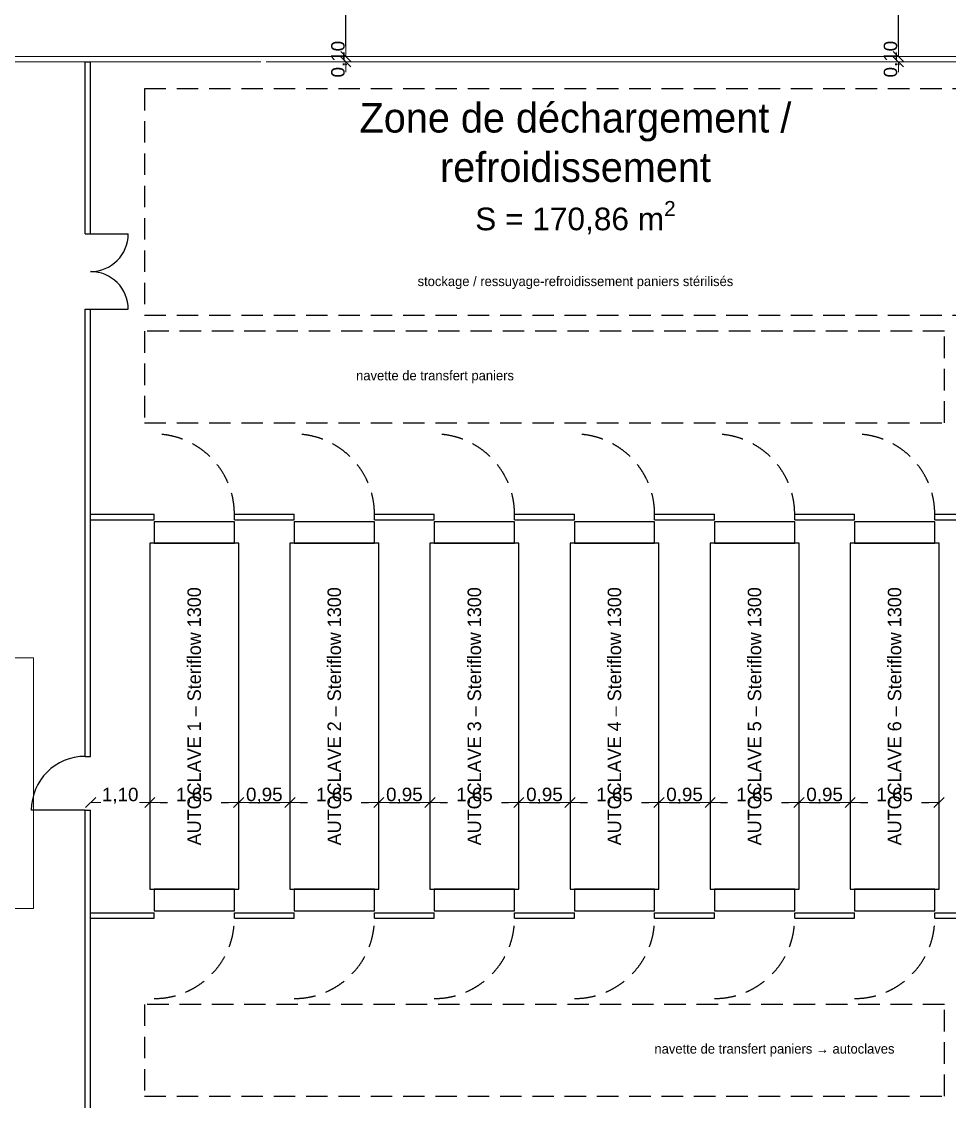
# Model space of a CAD drawing. Header units: millimetres. Extents: x 141848 to 1648660, y -821378 to -151356.
# Drawn here: x 222326 to 239547, y -204906 to -184858 of the extents above; entities that cross this region are included whole.
import ezdxf

# ---------------------------------------------------------------- set-up
doc = ezdxf.new("R2010")
doc.units = ezdxf.units.MM
doc.header["$MEASUREMENT"] = 0
doc.linetypes.add('DASHED', pattern=[600, 400, -200])
for name, color, linetype in [('Cotations - 1_100', 7, 'Continuous'), ('Equipement - Autoclaves', 6, 'Continuous'), ('Equipement - Process', 6, 'Continuous'), ('Hachure', 7, 'Continuous'), ('Intérieur - Agencement', 7, 'Continuous'), ('Portes ARCHICAD', 7, 'Continuous'), ('Structure - Murs extérieurs', 7, 'Continuous')]:
    doc.layers.add(name, color=color, linetype=linetype)
doc.styles.add('STYLE_GENERE_1', font='')
doc.styles.add('STYLE_GENERE_2', font='')
doc.styles.get('STYLE_GENERE_1').set_extended_font_data('Agency FB')
doc.styles.get('STYLE_GENERE_2').set_extended_font_data('Arial')
doc.dimstyles.new('STYLE_GENERE__1', dxfattribs={"dimtxt": 250, "dimasz": 190, "dimexe": 1.25, "dimexo": 0.625, "dimgap": 0, "dimtad": 1, "dimlfac": 0.001, "dimtxsty": 'STYLE_GENERE_2', "dimblk": 'ARROWHEAD_6', "dimblk1": 'ARROWHEAD_6', "dimblk2": 'ARROWHEAD_6', "dimcen": 2.5, "dimse1": 1, "dimse2": 1, "dimclrd": 7, "dimclre": 7, "dimclrt": 7, "dimazin": 3, "dimtfac": 1, "dimtmove": 0, "dimatfit": 3})
doc.dimstyles.new('STYLE_GENERE__4', dxfattribs={"dimtxt": 250, "dimasz": 190, "dimexe": 1.25, "dimexo": 0.625, "dimgap": 0, "dimtad": 1, "dimlfac": 0.001, "dimtxsty": 'STYLE_GENERE_2', "dimblk": 'ARROWHEAD_6', "dimblk1": 'ARROWHEAD_6', "dimblk2": 'ARROWHEAD_6', "dimcen": 2.5, "dimse1": 1, "dimse2": 1, "dimclrd": 7, "dimclre": 7, "dimclrt": 7, "dimazin": 3, "dimtfac": 1, "dimtmove": 0, "dimatfit": 3})

# ---------------------------------------------------------------- blocks, each defined once
blk = doc.blocks.new('Porte double 25_7')
at = {"layer": 'Portes ARCHICAD', "color": 7, "linetype": 'Continuous', "lineweight": 5}
for p, q in [((-772, 772), (-772, 672)), ((-732, 772), (-772, 772)), ((-772, 672), (-732, 672)), ((-752, 672), (-752, 100)), ((-732, 672), (-732, 772)), ((732, 672), (732, 772)), ((732, 772), (772, 772)), ((772, 672), (732, 672)), ((752, 672), (752, 100)), ((772, 772), (772, 672)), ((-837, 0), (-837, 19)), ((-837, 19), (-787, 19)), ((-787, 0), (-837, 0)), ((-800, 0), (-837, 0)), ((-800, 0), (-837, 0)), ((-772, 0), (-800, 0)), ((-800, 0), (-800, -115)), ((-800, 0), (-800, -100)), ((-800, 0), (-800, -100)), ((-787, 19), (-787, 0)), ((-732, 100), (-772, 100)), ((-772, 100), (-772, 0)), ((-772, -40), (-772, 0)), ((-772, 0), (-732, 0)), ((-732, 0), (-732, 100)), ((732, 0), (732, 100)), ((732, 100), (772, 100)), ((772, 0), (732, 0)), ((772, 100), (772, 0)), ((800, 0), (772, 0)), ((772, 0), (772, -40)), ((787, 19), (837, 19)), ((787, 0), (787, 19)), ((837, 0), (787, 0)), ((800, -115), (800, 0)), ((800, 0), (800, -100)), ((800, 0), (800, -100)), ((800, 0), (837, 0)), ((800, 0), (837, 0)), ((837, 19), (837, 0)), ((-837, -119), (-837, -100)), ((-837, -100), (-787, -100)), ((-800, -100), (-837, -100)), ((-800, -100), (-837, -100)), ((-787, -119), (-837, -119)), ((-800, -115), (-760, -115)), ((-787, -100), (-787, -119)), ((-760, -40), (-772, -40)), ((-760, -115), (-760, -40)), ((772, -40), (760, -40)), ((760, -40), (760, -115)), ((760, -115), (800, -115)), ((787, -100), (837, -100)), ((787, -119), (787, -100)), ((837, -119), (787, -119)), ((800, -100), (837, -100)), ((800, -100), (837, -100)), ((837, -100), (837, -119))]:
    blk.add_line(p, q, dxfattribs=at)
at = {"layer": 'Portes ARCHICAD', "color": 7, "linetype": 'Continuous', "lineweight": 5, "flags": 128}
for points in [[(-772, 672), (-772, 100), (-752, 100), (-752, 672)], [(-752, 672), (-752, 100), (-732, 100), (-732, 672)], [(752, 672), (752, 100), (732, 100), (732, 672)], [(772, 672), (772, 100), (752, 100), (752, 672)]]:
    blk.add_lwpolyline(points, close=True, dxfattribs=at)
at = {"layer": 'Portes ARCHICAD', "color": 7, "linetype": 'Continuous', "lineweight": 5}
for centre, start, end in [((-772, 0), 0, 90), ((772, 0), 90, 180)]:
    blk.add_arc(centre, 772, start, end, dxfattribs=at)
blk = doc.blocks.new('Mur_144_1', base_point=(219226, -187606))
at = {"layer": 'Structure - Murs extérieurs', "color": 7, "linetype": 'Continuous', "lineweight": 5}
for p, q in [((219506, -187506), (219491, -187506)), ((219491, -187506), (219491, -187606)), ((219491, -187606), (219506, -187606)), ((241896, -187506), (241859, -187506)), ((241896, -187606), (241859, -187606)), ((241896, -187606), (241896, -187506)), ((243496, -187506), (243533, -187506)), ((243496, -187606), (243496, -187506)), ((243496, -187606), (243533, -187606)), ((243961, -187506), (243946, -187506)), ((243946, -187606), (243961, -187606)), ((243961, -187606), (243961, -187506))]:
    blk.add_line(p, q, dxfattribs=at)
at = {"layer": 'Structure - Murs extérieurs', "color": 7, "linetype": 'Continuous', "lineweight": 5, "flags": 128}
for points in [[(241896, -187506), (219506, -187506)], [(219506, -187606), (226766, -187606)], [(226866, -187606), (241896, -187606)], [(243946, -187506), (243496, -187506)], [(243496, -187606), (243946, -187606)]]:
    blk.add_lwpolyline(points, dxfattribs=at)
at = {"layer": 'Portes ARCHICAD', "color": 7, "linetype": 'Continuous', "lineweight": 5, "xscale": -1, "zscale": 1000, "rotation": 180}
blk.add_blockref('Porte double 25_7', (242696, -187606), dxfattribs=at)
blk = doc.blocks.new('ARROWHEAD_6')
at = {"color": 0, "linetype": 'Continuous', "lineweight": 0}
for p, q in [((0, 0), (-1, 0)), ((-0.5, -0.5), (0.5, 0.5))]:
    blk.add_line(p, q, dxfattribs=at)
blk = doc.blocks.new('*D1152')
at = {"color": 7}
for p, q in [((219696, -177072), (231101, -177072)), ((232351, -177072), (243756, -177072))]:
    blk.add_line(p, q, dxfattribs=at)
at = {"layer": 'Defpoints'}
for p in [(219506, -177072), (219506, -207204), (243946, -207202)]:
    blk.add_point(p, dxfattribs=at)
at = {"layer": 'Cotations - 1_100', "color": 7, "xscale": 190, "yscale": 190, "rotation": 180}
blk.add_blockref('ARROWHEAD_6', (219506, -177072), dxfattribs=at)
at = {"layer": 'Cotations - 1_100', "color": 7, "xscale": 190, "yscale": 190}
blk.add_blockref('ARROWHEAD_6', (243946, -177072), dxfattribs=at)
at = {"layer": 'Cotations - 1_100', "color": 7, "insert": (231726, -176947), "char_height": 250, "attachment_point": 5, "style": 'STYLE_GENERE_2'}
blk.add_mtext('\\A1;{\\pql;\\fArial|b0|i0|c0|p38;24,44}', dxfattribs=at)
blk = doc.blocks.new('*D1163')
at = {"layer": 'Defpoints'}
for p in [(231726, -185506), (231726, -185606), (238601, -185606)]:
    blk.add_point(p, dxfattribs=at)
at = {"layer": 'Cotations - 1_100', "color": 7, "xscale": 190, "yscale": 190}
for p, rotation in [((238601, -185506), 270), ((238601, -185606), 90)]:
    blk.add_blockref('ARROWHEAD_6', p, dxfattribs=dict(at, rotation=rotation))
at = {"layer": 'Cotations - 1_100', "color": 7, "insert": (238476, -185556), "char_height": 250, "attachment_point": 5, "rotation": 90, "style": 'STYLE_GENERE_2'}
blk.add_mtext('\\A1;{\\pql;\\fArial|b0|i0|c0|p38;0,10}', dxfattribs=at)
blk = doc.blocks.new('*D1178')
at = {"layer": 'Defpoints'}
for p in [(228345, -185606), (231726, -185506), (231726, -185606)]:
    blk.add_point(p, dxfattribs=at)
at = {"layer": 'Cotations - 1_100', "color": 7, "xscale": 190, "yscale": 190}
for p, rotation in [((228345, -185506), 270), ((228345, -185606), 90)]:
    blk.add_blockref('ARROWHEAD_6', p, dxfattribs=dict(at, rotation=rotation))
at = {"layer": 'Cotations - 1_100', "color": 7, "insert": (228220, -185556), "char_height": 250, "attachment_point": 5, "rotation": 90, "style": 'STYLE_GENERE_2'}
blk.add_mtext('\\A1;{\\pql;\\fArial|b0|i0|c0|p38;0,10}', dxfattribs=at)
blk = doc.blocks.new('*D1184')
at = {"color": 7}
for p, q in [((238601, -178966), (238601, -173866)), ((238601, -185316), (238601, -180216))]:
    blk.add_line(p, q, dxfattribs=at)
at = {"layer": 'Defpoints'}
for p in [(243946, -173676), (231726, -185506), (238601, -185506)]:
    blk.add_point(p, dxfattribs=at)
at = {"layer": 'Cotations - 1_100', "color": 7, "xscale": 190, "yscale": 190}
for p, rotation in [((238601, -173676), 90), ((238601, -185506), 270)]:
    blk.add_blockref('ARROWHEAD_6', p, dxfattribs=dict(at, rotation=rotation))
at = {"layer": 'Cotations - 1_100', "color": 7, "insert": (238601, -179591), "char_height": 250, "attachment_point": 5, "rotation": 90, "style": 'STYLE_GENERE_2'}
blk.add_mtext('\\A1;{\\pql;\\fArial|b0|i0|c0|p38;11,83}', dxfattribs=at)
blk = doc.blocks.new('*D1189')
at = {"color": 7}
for p, q in [((228345, -178826), (228345, -173586)), ((228345, -185316), (228345, -180076))]:
    blk.add_line(p, q, dxfattribs=at)
at = {"layer": 'Defpoints'}
for p in [(244226, -173396), (228345, -185506), (231726, -185506)]:
    blk.add_point(p, dxfattribs=at)
at = {"layer": 'Cotations - 1_100', "color": 7, "xscale": 190, "yscale": 190}
for p, rotation in [((228345, -173396), 90), ((228345, -185506), 270)]:
    blk.add_blockref('ARROWHEAD_6', p, dxfattribs=dict(at, rotation=rotation))
at = {"layer": 'Cotations - 1_100', "color": 7, "insert": (228345, -179451), "char_height": 250, "attachment_point": 5, "rotation": 90, "style": 'STYLE_GENERE_2'}
blk.add_mtext('\\A1;{\\pql;\\fArial|b0|i0|c0|p38;12,11}', dxfattribs=at)
blk = doc.blocks.new('*D1251')
at = {"layer": 'Defpoints'}
for p in [(223606, -199356), (223606, -199356), (224706, -199356)]:
    blk.add_point(p, dxfattribs=at)
at = {"layer": 'Cotations - 1_100', "color": 7, "xscale": 190, "yscale": 190, "rotation": 180}
blk.add_blockref('ARROWHEAD_6', (223606, -199356), dxfattribs=at)
at = {"layer": 'Cotations - 1_100', "color": 7, "xscale": 190, "yscale": 190}
blk.add_blockref('ARROWHEAD_6', (224706, -199356), dxfattribs=at)
at = {"layer": 'Cotations - 1_100', "color": 7, "insert": (224156, -199231), "char_height": 250, "attachment_point": 5, "style": 'STYLE_GENERE_2'}
blk.add_mtext('\\A1;{\\pql;\\fArial|b0|i0|c0|p38;1,10}', dxfattribs=at)
blk = doc.blocks.new('*D1252')
at = {"color": 7}
for p, q in [((224896, -199356), (225031, -199356)), ((226031, -199356), (226166, -199356))]:
    blk.add_line(p, q, dxfattribs=at)
at = {"layer": 'Defpoints'}
for p in [(224706, -199356), (224706, -199356), (226356, -199356)]:
    blk.add_point(p, dxfattribs=at)
at = {"layer": 'Cotations - 1_100', "color": 7, "xscale": 190, "yscale": 190, "rotation": 180}
blk.add_blockref('ARROWHEAD_6', (224706, -199356), dxfattribs=at)
at = {"layer": 'Cotations - 1_100', "color": 7, "xscale": 190, "yscale": 190}
blk.add_blockref('ARROWHEAD_6', (226356, -199356), dxfattribs=at)
at = {"layer": 'Cotations - 1_100', "color": 7, "insert": (225531, -199231), "char_height": 250, "attachment_point": 5, "style": 'STYLE_GENERE_2'}
blk.add_mtext('\\A1;{\\pql;\\fArial|b0|i0|c0|p38;1,65}', dxfattribs=at)
blk = doc.blocks.new('*D1253')
at = {"color": 7}
blk.add_line((226546, -199356), (227116, -199356), dxfattribs=at)
at = {"layer": 'Defpoints'}
for p in [(226356, -199356), (226356, -199356), (227306, -199356)]:
    blk.add_point(p, dxfattribs=at)
at = {"layer": 'Cotations - 1_100', "color": 7, "xscale": 190, "yscale": 190, "rotation": 180}
blk.add_blockref('ARROWHEAD_6', (226356, -199356), dxfattribs=at)
at = {"layer": 'Cotations - 1_100', "color": 7, "xscale": 190, "yscale": 190}
blk.add_blockref('ARROWHEAD_6', (227306, -199356), dxfattribs=at)
at = {"layer": 'Cotations - 1_100', "color": 7, "insert": (226831, -199229.75), "char_height": 250, "attachment_point": 5, "style": 'STYLE_GENERE_2'}
blk.add_mtext('\\A1;{\\pql;\\fArial|b0|i0|c0|p38;0,95}', dxfattribs=at)
blk = doc.blocks.new('*D1254')
at = {"color": 7}
for p, q in [((227496, -199356), (227631, -199356)), ((228631, -199356), (228766, -199356))]:
    blk.add_line(p, q, dxfattribs=at)
at = {"layer": 'Defpoints'}
for p in [(227306, -199356), (227306, -199356), (228956, -199356)]:
    blk.add_point(p, dxfattribs=at)
at = {"layer": 'Cotations - 1_100', "color": 7, "xscale": 190, "yscale": 190, "rotation": 180}
blk.add_blockref('ARROWHEAD_6', (227306, -199356), dxfattribs=at)
at = {"layer": 'Cotations - 1_100', "color": 7, "xscale": 190, "yscale": 190}
blk.add_blockref('ARROWHEAD_6', (228956, -199356), dxfattribs=at)
at = {"layer": 'Cotations - 1_100', "color": 7, "insert": (228131, -199231), "char_height": 250, "attachment_point": 5, "style": 'STYLE_GENERE_2'}
blk.add_mtext('\\A1;{\\pql;\\fArial|b0|i0|c0|p38;1,65}', dxfattribs=at)
blk = doc.blocks.new('*D1255')
at = {"color": 7}
blk.add_line((229146, -199356), (229716, -199356), dxfattribs=at)
at = {"layer": 'Defpoints'}
for p in [(228956, -199356), (228956, -199356), (229906, -199356)]:
    blk.add_point(p, dxfattribs=at)
at = {"layer": 'Cotations - 1_100', "color": 7, "xscale": 190, "yscale": 190, "rotation": 180}
blk.add_blockref('ARROWHEAD_6', (228956, -199356), dxfattribs=at)
at = {"layer": 'Cotations - 1_100', "color": 7, "xscale": 190, "yscale": 190}
blk.add_blockref('ARROWHEAD_6', (229906, -199356), dxfattribs=at)
at = {"layer": 'Cotations - 1_100', "color": 7, "insert": (229431, -199229.75), "char_height": 250, "attachment_point": 5, "style": 'STYLE_GENERE_2'}
blk.add_mtext('\\A1;{\\pql;\\fArial|b0|i0|c0|p38;0,95}', dxfattribs=at)
blk = doc.blocks.new('*D1256')
at = {"color": 7}
for p, q in [((230096, -199356), (230231, -199356)), ((231231, -199356), (231366, -199356))]:
    blk.add_line(p, q, dxfattribs=at)
at = {"layer": 'Defpoints'}
for p in [(229906, -199356), (229906, -199356), (231556, -199356)]:
    blk.add_point(p, dxfattribs=at)
at = {"layer": 'Cotations - 1_100', "color": 7, "xscale": 190, "yscale": 190, "rotation": 180}
blk.add_blockref('ARROWHEAD_6', (229906, -199356), dxfattribs=at)
at = {"layer": 'Cotations - 1_100', "color": 7, "xscale": 190, "yscale": 190}
blk.add_blockref('ARROWHEAD_6', (231556, -199356), dxfattribs=at)
at = {"layer": 'Cotations - 1_100', "color": 7, "insert": (230731, -199231), "char_height": 250, "attachment_point": 5, "style": 'STYLE_GENERE_2'}
blk.add_mtext('\\A1;{\\pql;\\fArial|b0|i0|c0|p38;1,65}', dxfattribs=at)
blk = doc.blocks.new('*D1257')
at = {"color": 7}
blk.add_line((231746, -199356), (232316, -199356), dxfattribs=at)
at = {"layer": 'Defpoints'}
for p in [(231556, -199356), (231556, -199356), (232506, -199356)]:
    blk.add_point(p, dxfattribs=at)
at = {"layer": 'Cotations - 1_100', "color": 7, "xscale": 190, "yscale": 190, "rotation": 180}
blk.add_blockref('ARROWHEAD_6', (231556, -199356), dxfattribs=at)
at = {"layer": 'Cotations - 1_100', "color": 7, "xscale": 190, "yscale": 190}
blk.add_blockref('ARROWHEAD_6', (232506, -199356), dxfattribs=at)
at = {"layer": 'Cotations - 1_100', "color": 7, "insert": (232031, -199229.75), "char_height": 250, "attachment_point": 5, "style": 'STYLE_GENERE_2'}
blk.add_mtext('\\A1;{\\pql;\\fArial|b0|i0|c0|p38;0,95}', dxfattribs=at)
blk = doc.blocks.new('*D1258')
at = {"color": 7}
for p, q in [((232696, -199356), (232831, -199356)), ((233831, -199356), (233966, -199356))]:
    blk.add_line(p, q, dxfattribs=at)
at = {"layer": 'Defpoints'}
for p in [(232506, -199356), (232506, -199356), (234156, -199356)]:
    blk.add_point(p, dxfattribs=at)
at = {"layer": 'Cotations - 1_100', "color": 7, "xscale": 190, "yscale": 190, "rotation": 180}
blk.add_blockref('ARROWHEAD_6', (232506, -199356), dxfattribs=at)
at = {"layer": 'Cotations - 1_100', "color": 7, "xscale": 190, "yscale": 190}
blk.add_blockref('ARROWHEAD_6', (234156, -199356), dxfattribs=at)
at = {"layer": 'Cotations - 1_100', "color": 7, "insert": (233331, -199231), "char_height": 250, "attachment_point": 5, "style": 'STYLE_GENERE_2'}
blk.add_mtext('\\A1;{\\pql;\\fArial|b0|i0|c0|p38;1,65}', dxfattribs=at)
blk = doc.blocks.new('*D1259')
at = {"color": 7}
blk.add_line((234346, -199356), (234916, -199356), dxfattribs=at)
at = {"layer": 'Defpoints'}
for p in [(234156, -199356), (234156, -199356), (235106, -199356)]:
    blk.add_point(p, dxfattribs=at)
at = {"layer": 'Cotations - 1_100', "color": 7, "xscale": 190, "yscale": 190, "rotation": 180}
blk.add_blockref('ARROWHEAD_6', (234156, -199356), dxfattribs=at)
at = {"layer": 'Cotations - 1_100', "color": 7, "xscale": 190, "yscale": 190}
blk.add_blockref('ARROWHEAD_6', (235106, -199356), dxfattribs=at)
at = {"layer": 'Cotations - 1_100', "color": 7, "insert": (234631, -199229.75), "char_height": 250, "attachment_point": 5, "style": 'STYLE_GENERE_2'}
blk.add_mtext('\\A1;{\\pql;\\fArial|b0|i0|c0|p38;0,95}', dxfattribs=at)
blk = doc.blocks.new('*D1260')
at = {"color": 7}
for p, q in [((235296, -199356), (235431, -199356)), ((236431, -199356), (236566, -199356))]:
    blk.add_line(p, q, dxfattribs=at)
at = {"layer": 'Defpoints'}
for p in [(235106, -199356), (235106, -199356), (236756, -199356)]:
    blk.add_point(p, dxfattribs=at)
at = {"layer": 'Cotations - 1_100', "color": 7, "xscale": 190, "yscale": 190, "rotation": 180}
blk.add_blockref('ARROWHEAD_6', (235106, -199356), dxfattribs=at)
at = {"layer": 'Cotations - 1_100', "color": 7, "xscale": 190, "yscale": 190}
blk.add_blockref('ARROWHEAD_6', (236756, -199356), dxfattribs=at)
at = {"layer": 'Cotations - 1_100', "color": 7, "insert": (235931, -199231), "char_height": 250, "attachment_point": 5, "style": 'STYLE_GENERE_2'}
blk.add_mtext('\\A1;{\\pql;\\fArial|b0|i0|c0|p38;1,65}', dxfattribs=at)
blk = doc.blocks.new('*D1261')
at = {"color": 7}
blk.add_line((236946, -199356), (237516, -199356), dxfattribs=at)
at = {"layer": 'Defpoints'}
for p in [(236756, -199356), (236756, -199356), (237706, -199356)]:
    blk.add_point(p, dxfattribs=at)
at = {"layer": 'Cotations - 1_100', "color": 7, "xscale": 190, "yscale": 190, "rotation": 180}
blk.add_blockref('ARROWHEAD_6', (236756, -199356), dxfattribs=at)
at = {"layer": 'Cotations - 1_100', "color": 7, "xscale": 190, "yscale": 190}
blk.add_blockref('ARROWHEAD_6', (237706, -199356), dxfattribs=at)
at = {"layer": 'Cotations - 1_100', "color": 7, "insert": (237231, -199229.75), "char_height": 250, "attachment_point": 5, "style": 'STYLE_GENERE_2'}
blk.add_mtext('\\A1;{\\pql;\\fArial|b0|i0|c0|p38;0,95}', dxfattribs=at)
blk = doc.blocks.new('*D1262')
at = {"color": 7}
for p, q in [((237896, -199356), (238031, -199356)), ((239031, -199356), (239166, -199356))]:
    blk.add_line(p, q, dxfattribs=at)
at = {"layer": 'Defpoints'}
for p in [(237706, -199356), (237706, -199356), (239356, -199356)]:
    blk.add_point(p, dxfattribs=at)
at = {"layer": 'Cotations - 1_100', "color": 7, "xscale": 190, "yscale": 190, "rotation": 180}
blk.add_blockref('ARROWHEAD_6', (237706, -199356), dxfattribs=at)
at = {"layer": 'Cotations - 1_100', "color": 7, "xscale": 190, "yscale": 190}
blk.add_blockref('ARROWHEAD_6', (239356, -199356), dxfattribs=at)
at = {"layer": 'Cotations - 1_100', "color": 7, "insert": (238531, -199231), "char_height": 250, "attachment_point": 5, "style": 'STYLE_GENERE_2'}
blk.add_mtext('\\A1;{\\pql;\\fArial|b0|i0|c0|p38;1,65}', dxfattribs=at)

msp = doc.modelspace()

# ---------------------------------------------------------------- linework, layer by layer
at = {"layer": 'Equipement - Autoclaves'}
for points in [[(224786, -194543.5), (226276, -194543.5), (226276, -194143.5), (224786, -194143.5)], [(227386, -194543.5), (228876, -194543.5), (228876, -194143.5), (227386, -194143.5)], [(229986, -194543.5), (231476, -194543.5), (231476, -194143.5), (229986, -194143.5)], [(232586, -194543.5), (234076, -194543.5), (234076, -194143.5), (232586, -194143.5)], [(235186, -194543.5), (236676, -194543.5), (236676, -194143.5), (235186, -194143.5)], [(237786, -194543.5), (239276, -194543.5), (239276, -194143.5), (237786, -194143.5)], [(224706, -200968.5), (226356, -200968.5), (226356, -194543.5), (224706, -194543.5)], [(227306, -200968.5), (228956, -200968.5), (228956, -194543.5), (227306, -194543.5)], [(229906, -200968.5), (231556, -200968.5), (231556, -194543.5), (229906, -194543.5)], [(232506, -200968.5), (234156, -200968.5), (234156, -194543.5), (232506, -194543.5)], [(235106, -200968.5), (236756, -200968.5), (236756, -194543.5), (235106, -194543.5)], [(237706, -200968.5), (239356, -200968.5), (239356, -194543.5), (237706, -194543.5)], [(224786, -201368.5), (226276, -201368.5), (226276, -200968.5), (224786, -200968.5)], [(227386, -201368.5), (228876, -201368.5), (228876, -200968.5), (227386, -200968.5)], [(229986, -201368.5), (231476, -201368.5), (231476, -200968.5), (229986, -200968.5)], [(232586, -201368.5), (234076, -201368.5), (234076, -200968.5), (232586, -200968.5)], [(235186, -201368.5), (236676, -201368.5), (236676, -200968.5), (235186, -200968.5)], [(237786, -201368.5), (239276, -201368.5), (239276, -200968.5), (237786, -200968.5)]]:
    msp.add_lwpolyline(points, close=True, dxfattribs=at)
at = {"layer": 'Equipement - Autoclaves', "linetype": 'DASHED'}
for centre, start, end in [((224786, -194006), 0, 90), ((227386, -194006), 0, 90), ((229986, -194006), 0, 90), ((232586, -194006), 0, 90), ((235186, -194006), 0, 90), ((237786, -194006), 0, 90), ((224786, -201506), 270, 360), ((227386, -201506), 270, 360), ((229986, -201506), 270, 360), ((232586, -201506), 270, 360), ((235186, -201506), 270, 360), ((237786, -201506), 270, 360)]:
    msp.add_arc(centre, 1490, start, end, dxfattribs=at)
at = {"layer": 'Equipement - Process', "linetype": 'DASHED'}
for points in [[(224606, -190306), (240606, -190306), (240606, -186106), (224606, -186106)], [(224606, -192306), (239456, -192306), (239456, -190606), (224606, -190606)], [(224606, -204806), (239456, -204806), (239456, -203106), (224606, -203106)]]:
    msp.add_lwpolyline(points, close=True, dxfattribs=at)
at = {"layer": 'Hachure', "color": 7, "linetype": 'Continuous', "lineweight": 5, "flags": 128}
msp.add_lwpolyline([(220924.918, -201327.198), (220924.919, -196672.802), (222546.544, -196672.802), (222546.543, -201327.198)], close=True, dxfattribs=at)
at = {"layer": 'Portes ARCHICAD'}
for points in [[(223606, -188800), (224306, -188800)], [(223606, -190200), (224306, -190200)], [(223506, -199500), (222506, -199500)]]:
    msp.add_lwpolyline(points, dxfattribs=at)
for centre, radius, start, end in [((223606, -188800), 700, 270, 360), ((223606, -190200), 700, 0, 90), ((223506, -199500), 1000, 90, 180)]:
    msp.add_arc(centre, radius, start, end, dxfattribs=at)
at = {"layer": 'Structure - Murs extérieurs'}
for points in [[(223506, -188800), (223506, -185606)], [(223506, -185606), (223606, -185606)], [(223606, -188800), (223606, -185606)], [(223506, -188800), (223606, -188800)], [(223506, -198500), (223506, -190200)], [(223506, -190200), (223606, -190200)], [(223606, -198500), (223606, -190200)], [(223606, -194006), (224786, -194006)], [(223606, -194106), (223606, -194006)], [(224786, -194106), (224786, -194006)], [(226276, -194006), (227386, -194006)], [(226276, -194106), (226276, -194006)], [(227386, -194106), (227386, -194006)], [(228876, -194006), (229986, -194006)], [(228876, -194106), (228876, -194006)], [(229986, -194106), (229986, -194006)], [(231476, -194006), (232586, -194006)], [(231476, -194106), (231476, -194006)], [(232586, -194106), (232586, -194006)], [(234076, -194006), (235186, -194006)], [(234076, -194106), (234076, -194006)], [(235186, -194106), (235186, -194006)], [(236676, -194006), (237786, -194006)], [(236676, -194106), (236676, -194006)], [(237786, -194106), (237786, -194006)], [(239276, -194006), (241006, -194006)], [(239276, -194106), (239276, -194006)], [(223606, -194106), (224786, -194106)], [(226276, -194106), (227386, -194106)], [(228876, -194106), (229986, -194106)], [(231476, -194106), (232586, -194106)], [(234076, -194106), (235186, -194106)], [(236676, -194106), (237786, -194106)], [(239276, -194106), (241006, -194106)], [(223506, -198500), (223606, -198500)], [(223506, -210850), (223506, -199500)], [(223506, -199500), (223606, -199500)], [(223606, -210850), (223606, -199500)], [(223606, -201406), (224786, -201406)], [(223606, -201506), (223606, -201406)], [(224786, -201506), (224786, -201406)], [(226276, -201406), (227386, -201406)], [(226276, -201506), (226276, -201406)], [(227386, -201506), (227386, -201406)], [(228876, -201406), (229986, -201406)], [(228876, -201506), (228876, -201406)], [(229986, -201506), (229986, -201406)], [(231476, -201406), (232586, -201406)], [(231476, -201506), (231476, -201406)], [(232586, -201506), (232586, -201406)], [(234076, -201406), (235186, -201406)], [(234076, -201506), (234076, -201406)], [(235186, -201506), (235186, -201406)], [(236676, -201406), (237786, -201406)], [(236676, -201506), (236676, -201406)], [(237786, -201506), (237786, -201406)], [(239276, -201406), (241006, -201406)], [(239276, -201506), (239276, -201406)], [(223606, -201506), (224786, -201506)], [(226276, -201506), (227386, -201506)], [(228876, -201506), (229986, -201506)], [(231476, -201506), (232586, -201506)], [(234076, -201506), (235186, -201506)], [(236676, -201506), (237786, -201506)], [(239276, -201506), (241006, -201506)]]:
    msp.add_lwpolyline(points, dxfattribs=at)

# ---------------------------------------------------------------- block references
at = {"layer": 'Structure - Murs extérieurs', "color": 7, "lineweight": 5}
msp.add_blockref('Mur_144_1', (219225.542, -185605.571), dxfattribs=at)

# ---------------------------------------------------------------- texts
at = {"layer": 'Equipement - Autoclaves', "char_height": 250, "attachment_point": 5, "rotation": 90, "style": 'STYLE_GENERE_1'}
for s, insert in [('\\A1;{\\pqc;AUTOCLAVE 1 – Steriflow 1300}', (225531, -197756)), ('\\A1;{\\pqc;AUTOCLAVE 2 – Steriflow 1300}', (228131, -197756)), ('\\A1;{\\pqc;AUTOCLAVE 3 – Steriflow 1300}', (230731, -197756)), ('\\A1;{\\pqc;AUTOCLAVE 4 – Steriflow 1300}', (233331, -197756)), ('\\A1;{\\pqc;AUTOCLAVE 5 – Steriflow 1300}', (235931, -197756)), ('\\A1;{\\pqc;AUTOCLAVE 6 – Steriflow 1300}', (238531, -197756))]:
    msp.add_mtext(s, dxfattribs=dict(at, insert=insert))
at = {"layer": 'Equipement - Process', "char_height": 180, "attachment_point": 5, "style": 'STYLE_GENERE_1'}
for s, insert in [('\\A1;{\\pqc;stockage / ressuyage-refroidissement paniers stérilisés}', (232606, -189706)), ('\\A1;{\\pqc;navette de transfert paniers}', (230000, -191456)), ('\\A1;{\\pqc;navette de transfert paniers → autoclaves}', (236300, -203956))]:
    msp.add_mtext(s, dxfattribs=dict(at, insert=insert))
at = {"layer": 'Hachure', "insert": (232606, -187106), "char_height": 550, "attachment_point": 5, "style": 'STYLE_GENERE_1'}
msp.add_mtext('\\A1;{\\pqc;\\fAgency FB|b0|i0|c0|p34;Zone de déchargement /\\Prefroidissement}', dxfattribs=at)
at = {"layer": 'Intérieur - Agencement', "color": 5, "insert": (232606, -188500), "char_height": 420, "attachment_point": 5, "style": 'STYLE_GENERE_2'}
msp.add_mtext('\\A1;{\\pqc;\\fArial|b0|i0|c0|p38;S = 170,86 m{\\H0.66x;\\S2^ ;}}', dxfattribs=at)

# ---------------------------------------------------------------- dimensions: what is measured, and where the dimension line sits
at = {"layer": 'Cotations - 1_100', "color": 7, "linetype": 'Continuous', "lineweight": 5}
for base, p1, p2, picture, middle in [((228345.44, -185505.633), (231725.788, -185505.633), (244226.034, -173395.57), '*D1189', (228345.44, -179450.602)), ((238600.889, -185505.633), (231725.788, -185505.633), (243946.034, -173675.622), '*D1184', (238600.889, -179590.628)), ((228345.44, -185605.571), (231725.788, -185605.571), (231725.788, -185505.633), '*D1178', (228220.44, -185555.602)), ((238600.889, -185605.571), (231725.788, -185605.571), (231725.788, -185505.633), '*D1163', (238475.889, -185555.602))]:
    dim = msp.add_linear_dim(base=base, p1=p1, p2=p2, angle=90, dimstyle='STYLE_GENERE__4', override={"dimzin": 0}, dxfattribs=at)
    dim.commit()
    dim.dimension.update_dxf_attribs({"geometry": picture, "text_midpoint": middle})
dim = msp.add_linear_dim(base=(219505.542, -177071.511), p1=(219505.542, -207204.46), p2=(243946.034, -207202.207), dimstyle='STYLE_GENERE__1', override={"dimzin": 0}, dxfattribs=at)
dim.commit()
dim.dimension.update_dxf_attribs({"geometry": '*D1152', "text_midpoint": (231725.788, -176946.511)})
at = {"layer": 'Cotations - 1_100'}
for base, p1, p2, picture, middle in [((223606, -199356), (223606, -199356), (224706, -199356), '*D1251', (224156, -199231)), ((224706, -199356), (224706, -199356), (226356, -199356), '*D1252', (225531, -199231)), ((226356, -199356), (226356, -199356), (227306, -199356), '*D1253', (226831, -199229.75)), ((227306, -199356), (227306, -199356), (228956, -199356), '*D1254', (228131, -199231)), ((228956, -199356), (228956, -199356), (229906, -199356), '*D1255', (229431, -199229.75)), ((229906, -199356), (229906, -199356), (231556, -199356), '*D1256', (230731, -199231)), ((231556, -199356), (231556, -199356), (232506, -199356), '*D1257', (232031, -199229.75)), ((232506, -199356), (232506, -199356), (234156, -199356), '*D1258', (233331, -199231)), ((234156, -199356), (234156, -199356), (235106, -199356), '*D1259', (234631, -199229.75)), ((235106, -199356), (235106, -199356), (236756, -199356), '*D1260', (235931, -199231)), ((236756, -199356), (236756, -199356), (237706, -199356), '*D1261', (237231, -199229.75)), ((237706, -199356), (237706, -199356), (239356, -199356), '*D1262', (238531, -199231))]:
    dim = msp.add_linear_dim(base=base, p1=p1, p2=p2, dimstyle='STYLE_GENERE__1', override={"dimzin": 0}, dxfattribs=at)
    dim.commit()
    dim.dimension.update_dxf_attribs({"geometry": picture, "text_midpoint": middle})

doc.saveas('drawing.dxf')
